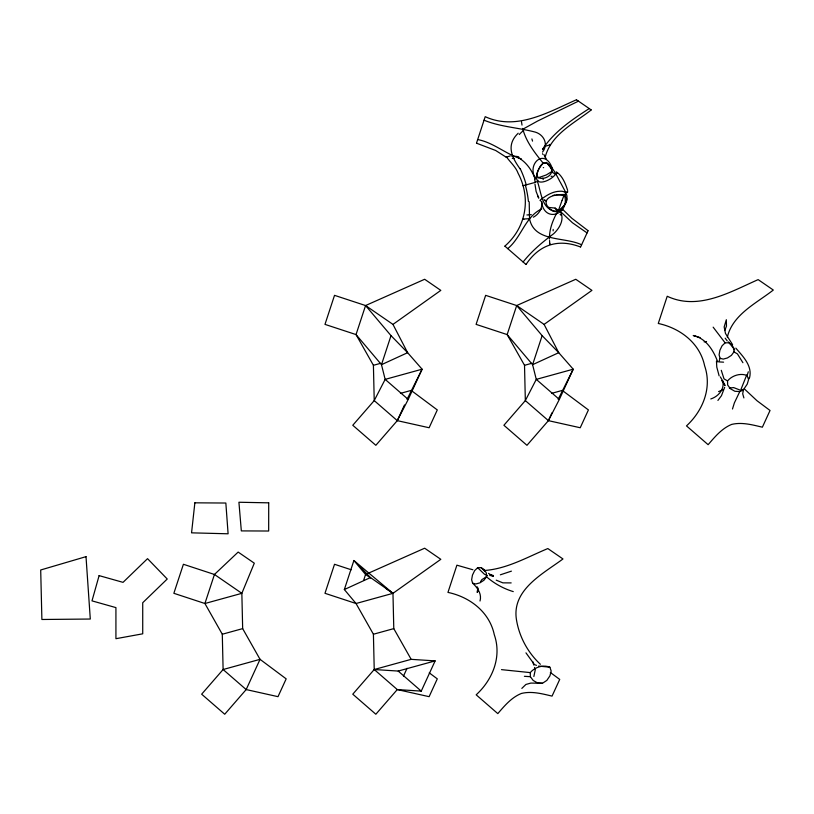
<?xml version="1.0" encoding="UTF-8"?>
<svg xmlns="http://www.w3.org/2000/svg" width="814" height="814" viewBox="0 0 814 814"><rect width="100%" height="100%" fill="white"/><g stroke="black" fill="none" stroke-linecap="round" stroke-linejoin="round"><path stroke-width="1.22" d="M541.87 203.958C541.859 209.524 538.196 214.652 533.374 217.206M541.493 201.587C544.22 223.942 570.675 214.113 564.387 194.902M480.016 601.007C482.02 593.935 477.492 587.718 472.588 583.139L471.632 579.731L472.456 575.111L474.613 570.655L477.665 567.714L481.155 567.653L484.299 569.678L486.345 572.975L486.487 576.76L483.954 580.24L479.975 582.834L475.783 583.984L472.588 583.139M749.521 377.91C752.675 365.862 742.917 356.451 735.836 348.138M477.828 587.871L477.177 592.399L478.357 590.303L477.177 586.772M727.319 337.21C732.62 314.509 756.338 303.307 773.3 290.038L758.16 279.619C730.016 292.023 698.229 310.877 667.215 296.255L658.272 323.473C680.107 328.134 699.898 343.06 704.619 365.801C712.23 387.769 702.92 410.714 686.497 425.895L708.119 444.688C714.916 436.853 721.825 428.408 731.684 424.399C741.951 421.937 752.37 424.847 762.372 427.187L770.034 410.48L756.969 400.712L744.759 389.255M743.528 389.611L742.694 393.762L743.894 397.924M565.282 193.722L564.875 195.472M533.862 676.485L535.266 669.82L534.533 667.449M749.094 377.91L747.221 384.157L744.108 388.726L739.784 391.575L734.37 402.899L732.478 409.015M542.541 149.695L544.749 146.418L550.406 144.709M724.664 387.322L721.479 395.665L717.917 400.427M545.349 156.471C551.495 134.279 574.409 123.077 591.249 109.941M720.054 358.272L723.239 359.116L727.441 357.957L731.41 355.362L733.943 351.892L733.801 348.107L731.766 344.8L728.611 342.786L725.121 342.847L722.069 345.787L719.912 350.244L719.088 354.853L720.054 358.272L718.864 361.894L723.585 362.169M748.453 379.283L747.15 375.519L748.29 371.784M365.567 305.545L392.969 324.399L440.812 290.384L424.654 279.273L365.567 305.545L356.033 334.585L373.412 365.303L374.226 400.6L352.777 425.264L375.844 445.309L397.283 420.645L408.221 399.43L422.1 369.2L407.621 352.686L391.015 335.643L365.567 305.545L334.523 295.34L324.979 324.379L356.033 334.585L381.481 364.682L385.154 379.385L408.221 399.43M391.015 335.643L381.481 364.682L407.621 352.686L392.969 324.399M476.526 143.081L485.205 116.677C516.442 131.034 548.341 112.179 576.444 99.756M344.342 589.55L353.887 560.51L392.969 593.325L393.783 628.622L411.162 659.34L435.134 660.887L421.255 691.117L397.283 689.57L374.226 669.525L373.412 634.238L356.033 603.51L344.342 589.55L370.492 577.553L392.969 593.325L440.812 559.32L424.654 548.209L365.567 574.47L363.665 580.28M516.687 305.545L544.088 324.399L591.931 290.384L575.773 279.273L516.687 305.545L507.153 334.585L524.521 365.303L525.335 400.6L503.897 425.264L526.963 445.309L548.402 420.645L559.34 399.43L573.219 369.2L558.74 352.686L542.134 335.643L516.687 305.545L485.643 295.34L476.098 324.379L507.153 334.585L532.6 364.682L536.273 379.385L559.34 399.43M542.134 335.643L532.6 364.682L558.74 352.686L544.088 324.399M542.521 152.076C549.114 143.722 543.253 133.598 533.77 131.726C517.297 127.554 499.979 126.73 484.045 120.197M564.194 194.922L562.077 200.397M724.775 330.494L726.475 326.099L726.332 319.719L724.155 326.933L725.488 333.486L732.6 344.678M561.935 200.732L558.852 209.34A37.169 5.22 -49.4 0 0 559.523 210.999M555.891 173.697C551.627 180.861 531.837 188.787 537.484 172.537C544.708 150.03 555.474 173.067 560.154 182.082M746.652 375.132L741.076 389.173L742.012 390.832L733.658 387.596L729.313 388.013M504.863 246.123C526.271 227.411 531.237 198.168 518.091 173.25C515.913 166.962 509.533 161.487 506.339 156.705M400.437 393.376L411.162 390.415L437.291 409.93L429.12 427.747L397.283 420.645L404.487 404.975M407.051 399.369L422.1 369.2L385.154 379.385L374.226 400.6L397.283 420.645M580.647 246.866L588.003 230.85M403.459 676.139L407.051 668.304M551.556 393.376L562.281 390.415L588.41 409.93L580.24 427.747L548.402 420.645L552.004 412.81M558.17 399.369L573.219 369.2L536.273 379.385L525.335 400.6L548.402 420.645M557.621 211.437C552.95 219.892 549.165 229.253 549.46 239.072M480.626 581.603L481.857 579.609L486.731 576.587M541.707 208.893C525.193 216.585 521.469 237.413 507.743 248.626M557.417 172.883L555.962 173.667M542.612 149.227C554.131 131.644 571.916 119.78 589.234 108.557M567.734 191.982L566.931 192.684M523.117 261.996C531.776 250.956 542.582 242.033 553.724 233.669C559.32 228.439 564.682 219.709 560.52 212.098M411.162 659.34L374.226 669.525L352.777 694.189L375.844 714.244L397.283 689.57L429.12 696.672L437.291 678.856L429.253 672.852M526.007 264.499C539.295 244.556 558.17 238.36 580.575 247.018M518.203 133.211C505.799 145.085 511.701 157.244 520.156 168.986M562.688 209.402L571.784 218.223L588.074 230.688M521.845 688.4L525.895 684.462L530.85 683.078L542.49 683.261L546.825 680.412L549.928 675.844L551.159 670.97L549.867 667.195C543.121 664.489 534.849 667.154 530.24 672.608L501.485 669.637M739.784 391.575L734.879 391.28L730.473 388.777L727.665 385.012L727.533 380.921C732.132 375.478 740.404 372.802 747.15 375.519M552.33 171.245L546.306 174.939L537.973 177.869M540.15 200.102C545.868 195.818 552.207 191.392 559.91 191.249C575.203 189.988 562.535 217.603 551.658 210.388C528.327 192.694 587.932 186.905 558.384 210.887M562.077 209.941L562.545 209.422L561.222 210.216M543.121 163.095C534.839 152.859 526.373 142.124 522.842 129.192L537.647 121.011L578.469 101.15M542.907 163.553C521.835 187.678 565.079 178.581 547.293 163.37M710.795 398.952C718.263 396.581 724.714 389.316 722.832 381.105L720.329 376.902M718.579 391.615L722.842 389.733M543.518 163.258L547.171 163.319M500.345 574.816L511.416 571.143M537.444 181.603C541.391 192.46 541.656 210.765 556.929 211.253M522.954 185.755L535.174 182.397M373.412 365.303L380.596 363.329M524.521 365.303L531.715 363.329M222.293 634.238L242.664 628.622L260.042 659.34L286.172 678.856L278.001 696.672L246.174 689.57L223.107 669.525L222.293 634.238L204.914 603.51L173.86 593.304L183.404 564.275L214.448 574.47L241.85 593.325L242.664 628.622M373.412 634.238L393.783 628.622M374.226 669.525L398.188 671.062L435.134 660.887M536.599 181.837L535.073 181.797L534.727 179.589M553.154 195.411L555.016 194.973M565.801 192.084L567.633 191.748M510.266 155.932L506.206 157.173M556.461 194.688L563.736 194.505M523.249 219.047L529.517 218.691L529.212 201.76M704.141 341.86L706.542 341.504M484.31 570.502C506.959 568.955 527.258 557.122 547.832 548.555L562.973 558.964C542.806 573.921 511.548 589.804 516.463 619.739C519.21 636.711 527.787 652.604 540.384 664.285M548.117 207.387L554.365 207.997L559.788 210.907M511.172 582.905L502.869 582.855L496.235 580.168M489.865 575.559L493.457 575.59L490.069 574.531M542.49 683.261L537.586 682.956L533.19 680.453L530.382 676.699L530.24 672.608M549.867 667.195L538.532 666.076M524.389 676.312L530.382 676.699M521.377 158.872C506.105 154.497 493.762 142.582 477.686 139.56M535.205 178.124C526.729 163.421 545.115 147.497 552.319 168.498M549.847 144.434L550.417 144.577M472.863 569.749L456.898 565.181L447.954 592.399C469.841 596.988 489.54 611.996 494.291 634.727C501.953 656.725 492.694 679.67 476.18 694.82L497.802 713.613C504.568 705.769 511.548 697.384 521.428 693.447C531.654 690.923 542.073 693.752 552.045 696.112L559.717 679.415L550.356 672.496M523.829 219.332L523.26 219.149M581.603 244.79C564.682 236.569 534.218 242.46 529.517 218.691M700.121 337.607L693.223 335.5C706.104 338.359 713.471 350.417 717.755 361.955M351.241 569.769L334.523 564.275L324.979 593.304L356.033 603.51L392.969 593.325L385.867 588.441M476.495 143.183L495.675 150.488L506.094 157.133M536.507 665.343L534.483 664.611L525.966 652.859M513.268 591.615C503.398 588.603 494.261 583.546 486.487 576.76M556.247 171.846C562.433 175.62 565.618 183.954 567.643 190.456M487.464 575.529L484.289 574.124L477.665 567.714M540.913 201.027L540.181 200.6M490.018 574.755L493.274 576.465L488.532 573.382M518.457 157.692C526.505 162.383 532.153 170.513 535.205 179.192M733.943 351.892L737.423 353.876L742.907 362.708M727.533 380.921L724.002 378.836L721.285 370.309M555.138 174.043L551.75 171.947M546.153 200.966L544.159 199.695M587.047 232.916L572.486 222.792L560.459 211.538M576.587 99.857L591.106 109.849M370.645 577.971L365.567 574.47L353.887 560.51L370.492 577.553M561.182 215.283L560.103 214.489M504.945 246.194L525.915 264.428M398.188 671.062L421.255 691.117M481.155 567.653L484.92 571.286M552.279 169.861L546.428 162.352M734.676 349.837L728.52 341.921M558.811 209.666L559.533 210.582M725.121 342.847L713.145 327.157M725.162 338.166L727.228 340.934M721.753 380.535L725.06 385.551L722.832 381.105M560.571 182.733L565.598 192.124M544.698 156.237L546.214 158.791M557.122 211.182L555.219 207.885M543.915 154.518L545.258 157.244M537.627 195.808L538.756 198.117L536.111 191.463L534.971 184.127M719.128 375.844L716.788 367.104L716.462 361.111M532.702 661.528L533.801 665.079M549.633 243.834L549.857 244.322L549.776 243.366M543.213 179.619L542.806 178.073M542.653 154.253L542.541 153.704M522.842 129.192L522.659 128.419M522.008 125.091L521.479 121.703M549.765 243.203L549.542 240.537M537.566 181.298A27.106 0.519 -71.8 0 1 537.952 180.27M552.024 176.17A33.852 0.549 -18.7 0 1 551.139 176.465M534.839 176.414A41.443 1.018 -87.2 0 1 534.727 177.523M545.492 200.661A31.98 0.539 36.3 0 1 544.942 200.356M511.925 156.471A47.609 28.287 -73.1 0 1 518.701 156.817M512.301 158.394A52.768 22.375 36.9 0 1 514.183 158.465M565.323 194.851A31.146 1.068 -83.9 0 1 565.14 195.187M541.727 201.546A45.309 20.269 11.7 0 1 541.941 203.978M531.298 214.621A59.86 28.958 39.1 0 1 526.902 214.947M543.64 167.674A36.64 1.465 15 0 1 543.294 167.592M553.123 230.85A46.836 7.061 -80.4 0 1 553.205 229.426M525.356 185.104A49.389 23.016 75 0 1 528.418 201.445M520.278 168.834A47.782 23.789 74.6 0 1 526.22 184.859M532.539 141.117A45.085 6.013 70.1 0 1 531.898 138.94M519.281 134.534A39.133 33.679 -84.4 0 1 523.585 130.464M268.712 502.838L268.671 531.023L241.331 530.901L238.919 502.248L268.712 502.838M194.861 502.828L191.555 532.844L228.103 533.791L225.844 503.032L194.861 502.828M99.105 575.62L91.992 600.864L115.924 607.61L115.924 638.695L142.725 633.811L142.725 602.726L167.236 579.019L147.538 558.658L123.036 582.356L99.105 575.62M214.448 574.47L204.914 603.51L241.85 593.325L254.304 563.186L238.156 552.075L214.448 574.47M260.042 659.34L246.174 689.57L224.725 714.244L201.658 694.189L223.107 669.525L260.042 659.34M86.009 556.654L40.7 569.983L41.89 619.485L90.293 619.037L86.009 556.654"/></g></svg>
